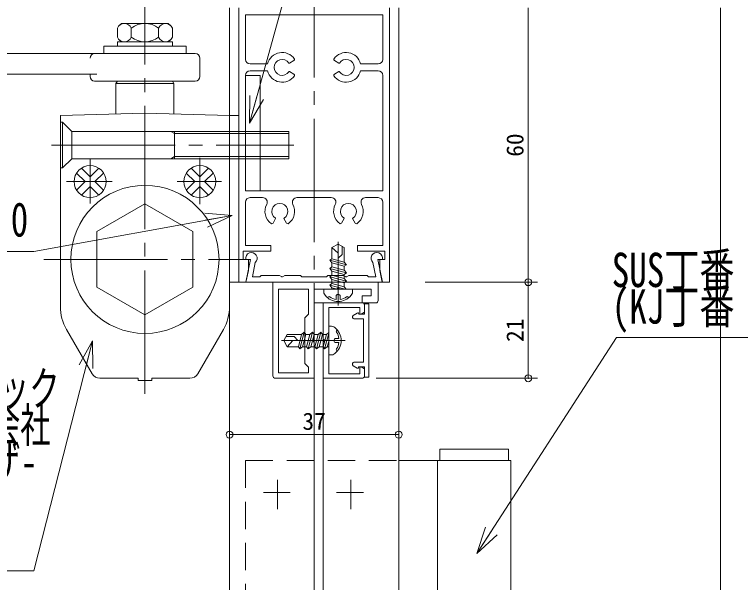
# Model space of a CAD drawing. Units: millimetres at full size. Extents: x -600 to 2301, y -735 to 832.
# Drawn here: x -159.4 to -0.7, y 141.3 to 265.5 of the extents above; entities that cross this region are included whole.
import ezdxf
from ezdxf.enums import TextEntityAlignment as Align

# ---------------------------------------------------------------- set-up
doc = ezdxf.new("R2010")
doc.units = ezdxf.units.MM
doc.header["$LTSCALE"] = 3
doc.header["$PDMODE"] = 32
doc.header["$PDSIZE"] = 1.5
doc.linetypes.add('CHAIN2', pattern=[12, 9, -1, 1, -1])
doc.linetypes.add('DASHED2', pattern=[3, 2, -1])
for name, color, linetype, lineweight in [('0-0_アンカー', 7, 'Continuous', 18), ('0-3_41ｱﾙﾐ', 6, 'Continuous', 18), ('0-8_CSLAYER2', 7, 'Continuous', 18)]:
    doc.layers.add(name, color=color, linetype=linetype, lineweight=lineweight)
doc.styles.add('ＭＳ ゴシック', font='')
doc.styles.get('ＭＳ ゴシック').set_extended_font_data('MS Gothic')

msp = doc.modelspace()

# ---------------------------------------------------------------- linework, layer by layer
at = {"layer": '0-0_アンカー', "color": 4, "lineweight": 9}
for p, q in [((-47.051, 206.976), (-47.051, 266.976)), ((-47.051, 263.976), (-47.051, 209.976)), ((-69.597, 206.976), (-45.051, 206.976)), ((-47.051, 206.976), (-47.051, 185.976)), ((-47.051, 188.976), (-47.051, 203.976)), ((-80.348, 185.976), (-45.051, 185.976)), ((-112.397, 173.639), (-75.397, 173.639)), ((-78.397, 173.639), (-109.397, 173.639))]:
    msp.add_line(p, q, dxfattribs=at)
at = {"layer": '0-0_アンカー'}
for p, q in [((-5.021, -324.572), (-5.021, 266.976)), ((-5.021, 266.976), (-5.021, 264.976)), ((-142.346, 194.143), (-155.185, 143.859)), ((-142.346, 194.143), (-145.285, 188.912)), ((-142.346, 194.143), (-143.831, 188.329)), ((-142.346, 194.143), (-142.275, 188.143)), ((-155.185, 143.859), (-253.614, 143.859))]:
    msp.add_line(p, q, dxfattribs=at)
at = {"layer": '0-0_アンカー', "color": 4}
for p in [(-47.051, 206.976), (-47.051, 185.976), (-112.397, 173.639), (-75.397, 173.639)]:
    msp.add_point(p, dxfattribs=at)
at = {"layer": '0-3_41ｱﾙﾐ'}
for p, q in [((-82.899, 199.966), (-82.898, 202.216)), ((-84.476, 200.222), (-85.348, 199.719)), ((-85.355, 188.716), (-84.483, 188.212))]:
    msp.add_line(p, q, dxfattribs=at)
for points in [[(-79.898, 202.964), (-79.895, 206.964), (-102.895, 206.978), (-102.907, 186.478)], [(-102.407, 185.977), (-93.908, 185.972), (-93.903, 193.703), (-94.203, 194.223), (-93.902, 194.742), (-93.896, 205.472), (-89.166, 205.47)], [(-89.166, 205.47), (-88.646, 205.769), (-88.126, 205.469), (-81.396, 205.465), (-81.397, 203.965), (-83.397, 203.966), (-83.398, 202.466), (-80.398, 202.465)], [(-83.408, 185.966), (-91.907, 185.971), (-91.898, 202.471), (-83.398, 202.466)], [(-84.156, 188.367), (-84.156, 188.467), (-82.906, 188.466), (-82.907, 186.216), (-81.908, 186.215), (-81.898, 202.215), (-82.898, 202.216), (-82.899, 199.966), (-84.149, 199.967), (-84.149, 200.067)], [(-82.898, 201.966), (-82.899, 200.397), (-83.607, 199.989)], [(-83.906, 188.266), (-83.907, 186.967), (-90.707, 186.97), (-90.698, 201.471), (-83.899, 201.466), (-83.899, 200.167)], [(-85.195, 189.467), (-83.105, 189.466), (-83.1, 198.966), (-85.189, 198.967)], [(-91.696, 194.39), (-91.903, 194.521), (-91.696, 194.39)], [(-91.696, 194.052), (-91.903, 193.921), (-91.696, 194.052)], [(-83.614, 188.444), (-82.906, 188.035), (-82.907, 186.466)]]:
    msp.add_lwpolyline(points, dxfattribs=at)
msp.add_lwpolyline([(-95.107, 187.173), (-101.707, 187.177), (-101.696, 205.477), (-95.096, 205.473), (-95.099, 200.023), (-95.9, 199.224), (-95.906, 189.223), (-95.106, 188.423)], close=True, dxfattribs=at)
for centre, radius, start, end in [((-83.398, 201.966), 0.5, 359.96669, 89.96669), ((-80.398, 202.965), 0.5, 269.96669, 359.96669), ((-84.349, 200.067), 0.2, 359.96669, 129.17374), ((-83.699, 200.167), 0.2, 179.96669, 302.53682), ((-85.146, 199.369), 0.404, 119.89137, 276.1232), ((-91.803, 194.221), 0.2, 302.30022, 57.63316), ((-91.803, 194.221), 0.2, 302.30022, 57.63316), ((-85.152, 189.066), 0.404, 83.81018, 240.04201), ((-84.356, 188.367), 0.2, 230.75964, 359.96669), ((-83.706, 188.266), 0.2, 57.39656, 179.96669), ((-102.407, 186.477), 0.5, 179.96669, 269.96669), ((-83.407, 186.466), 0.5, 269.96669, 359.96669)]:
    msp.add_arc(centre, radius, start, end, dxfattribs=at)
at = {"layer": '0-8_CSLAYER2', "linetype": 'CHAIN2'}
for p, q in [((-93.897, 278.749), (-93.897, -349.185)), ((-130.897, 182.575), (-130.897, 267.276)), ((-151.298, 236.976), (-98.327, 236.976)), ((-142.897, 233.958), (-142.897, 224.168)), ((-118.897, 234.203), (-118.897, 224.063)), ((-138.031, 228.976), (-148.066, 228.976)), ((-114.171, 228.976), (-123.855, 228.976)), ((-152.997, 211.975), (-108.698, 211.975)), ((-101.897, 163.728), (-101.897, 157.356)), ((-85.897, 163.728), (-85.897, 157.356)), ((-104.978, 160.975), (-99.118, 160.975)), ((-88.978, 160.975), (-83.118, 160.975))]:
    msp.add_line(p, q, dxfattribs=at)
at = {"layer": '0-8_CSLAYER2'}
for p, q in [((-108.039, 241.784), (-99.378, 273.118)), ((-110.397, 266.976), (-110.397, 206.976)), ((-77.397, 266.976), (-77.397, 206.976)), ((-75.397, 45.498), (-75.397, 266.976)), ((-108.897, 265.476), (-108.897, 255.726)), ((-78.897, 265.476), (-108.897, 265.476)), ((-78.897, 265.476), (-78.897, 255.726)), ((-104.059, 254.725), (-107.897, 254.725)), ((-99.314, 254.885), (-98.323, 255.457)), ((-88.48, 254.885), (-89.471, 255.457)), ((-83.736, 254.725), (-79.897, 254.725)), ((-104.061, 253.225), (-107.897, 253.225)), ((-99.314, 253.057), (-98.323, 252.485)), ((-88.48, 253.057), (-89.471, 252.485)), ((-83.734, 253.225), (-79.897, 253.225)), ((-105.698, 252.226), (-108.897, 252.226)), ((-108.897, 252.226), (-108.897, 226.975)), ((-105.698, 226.975), (-105.698, 252.226)), ((-78.897, 252.226), (-78.897, 226.975)), ((-108.039, 241.784), (-107.992, 247.784)), ((-108.039, 241.784), (-106.44, 247.567)), ((-108.039, 241.784), (-104.998, 246.956)), ((-124.397, 239.476), (-125.264, 239.976)), ((-124.397, 234.475), (-125.264, 233.976)), ((-93.897, 226.975), (-108.897, 226.975)), ((-105.152, 225.475), (-107.897, 225.475)), ((-93.897, 225.475), (-97.652, 225.475)), ((-93.897, 226.975), (-78.897, 226.975)), ((-93.897, 225.475), (-90.143, 225.475)), ((-82.643, 225.475), (-79.897, 225.475)), ((-108.897, 224.476), (-108.897, 214.975)), ((-78.897, 224.476), (-78.897, 214.975)), ((-111.786, 221.588), (-155.172, 213.729)), ((-111.786, 221.588), (-117.766, 222.083)), ((-111.786, 221.588), (-117.69, 220.518)), ((-111.786, 221.588), (-117.212, 219.027)), ((-102.316, 220.892), (-102.888, 219.902)), ((-100.488, 220.892), (-99.916, 219.902)), ((-87.307, 220.892), (-87.879, 219.902)), ((-85.479, 220.892), (-84.907, 219.902)), ((-103.397, 214.975), (-108.897, 214.975)), ((-103.397, 214.975), (-103.397, 213.775)), ((-84.397, 214.975), (-78.897, 214.975)), ((-84.397, 214.975), (-84.397, 213.775)), ((-155.172, 213.729), (-237.172, 213.729)), ((-109.397, 213.775), (-109.397, 211.975)), ((-103.397, 213.775), (-109.397, 213.775)), ((-84.397, 213.775), (-78.397, 213.775)), ((-78.397, 213.775), (-78.397, 211.975)), ((-108.247, 211.975), (-109.397, 211.975)), ((-107.847, 211.975), (-108.848, 206.976)), ((-107.847, 211.975), (-108.822, 211.975)), ((-106.759, 211.298), (-107.384, 208.176)), ((-81.036, 211.298), (-80.411, 208.176)), ((-79.947, 211.975), (-78.973, 211.975)), ((-79.947, 211.975), (-78.947, 206.976)), ((-79.547, 211.975), (-78.397, 211.975)), ((-105.797, 208.176), (-107.384, 208.176)), ((-105.497, 208.476), (-105.797, 208.176)), ((-105.497, 208.476), (-105.797, 208.176)), ((-105.497, 208.476), (-101.471, 208.476)), ((-101.471, 208.477), (-100.978, 208.192)), ((-100.324, 208.477), (-100.817, 208.192)), ((-96.897, 208.476), (-100.324, 208.476)), ((-96.897, 208.476), (-96.597, 208.176)), ((-90.897, 208.476), (-87.471, 208.476)), ((-87.471, 208.477), (-86.978, 208.192)), ((-86.324, 208.477), (-86.817, 208.192)), ((-82.298, 208.476), (-86.324, 208.476)), ((-82.298, 208.476), (-81.997, 208.176)), ((-81.997, 208.176), (-80.411, 208.176)), ((-78.947, 206.976), (-112.397, 206.976)), ((-108.797, 206.976), (-110.397, 206.976)), ((-84.147, 206.976), (-103.647, 206.976)), ((-77.397, 206.976), (-78.997, 206.976)), ((-91.896, 202.471), (-93.896, 202.471)), ((-91.897, 46.33), (-91.897, 202.476)), ((-93.897, 45.498), (-93.897, 196.975)), ((-58.291, 147.67), (-27.787, 194.863)), ((-27.787, 194.863), (45.668, 194.863)), ((-112.397, 193.476), (-112.397, 45.498)), ((-66.397, 170.476), (-51.397, 170.476)), ((-66.397, 167.976), (-66.397, 170.476)), ((-51.397, 167.976), (-51.397, 170.476)), ((-75.397, 167.976), (-50.897, 167.976)), ((-66.897, 116.976), (-66.897, 167.976)), ((-50.897, 116.976), (-50.897, 167.976)), ((-58.291, 147.67), (-56.449, 153.38)), ((-58.291, 147.67), (-55.034, 152.709)), ((-58.291, 147.67), (-53.841, 151.694))]:
    msp.add_line(p, q, dxfattribs=at)
at = {"layer": '0-8_CSLAYER2', "color": 3}
for p, q in [((-112.397, 201.655), (-112.397, 266.976)), ((-136.523, 263.123), (-135.987, 263.575)), ((-125.807, 263.575), (-135.987, 263.575)), ((-125.272, 263.123), (-125.807, 263.575)), ((-136.897, 262.576), (-136.897, 260.575)), ((-133.897, 262.576), (-133.897, 260.575)), ((-127.897, 262.576), (-127.897, 260.575)), ((-124.897, 262.576), (-124.897, 260.575)), ((-124.897, 259.576), (-136.897, 259.576)), ((-136.897, 259.576), (-136.897, 258.576)), ((-136.523, 260.029), (-135.987, 259.576)), ((-125.272, 260.029), (-125.807, 259.576)), ((-124.897, 259.576), (-124.897, 258.576)), ((-139.897, 258.576), (-139.897, 256.975)), ((-121.897, 258.576), (-139.897, 258.576)), ((-121.897, 258.576), (-121.897, 256.975)), ((-119.897, 256.975), (-184.773, 256.975)), ((-118.897, 251.976), (-118.897, 255.976)), ((-184.773, 252.475), (-141.397, 252.475)), ((-142.897, 251.976), (-142.897, 252.475)), ((-119.897, 250.975), (-141.897, 250.975)), ((-136.897, 250.975), (-137.247, 250.476)), ((-136.897, 250.975), (-124.897, 250.975)), ((-124.897, 250.975), (-124.547, 250.476)), ((-137.247, 250.476), (-137.247, 243.804)), ((-124.547, 250.476), (-137.247, 250.476)), ((-124.547, 250.476), (-124.547, 243.804)), ((-110.397, 243.475), (-112.397, 243.475)), ((-112.397, 193.476), (-112.397, 243.475)), ((-148.897, 241.975), (-148.897, 231.976)), ((-146.897, 239.976), (-146.897, 233.976)), ((-124.397, 239.976), (-124.397, 233.976)), ((-99.397, 239.976), (-99.397, 233.976)), ((-148.897, 231.976), (-146.897, 233.976)), ((-148.897, 231.976), (-149.397, 231.976)), ((-148.058, 196.655), (-142.469, 186.976)), ((-119.326, 186.976), (-113.737, 196.655)), ((-132.397, 185.976), (-140.737, 185.976)), ((-132.397, 185.476), (-132.397, 185.976)), ((-129.397, 185.476), (-129.397, 185.976)), ((-129.397, 185.976), (-121.058, 185.976)), ((-129.397, 185.476), (-132.397, 185.476))]:
    msp.add_line(p, q, dxfattribs=at)
at = {"layer": '0-8_CSLAYER2', "color": 6}
for p, q in [((-89.994, 212.117), (-89.993, 214.545)), ((-88.643, 215.323), (-89.993, 214.545)), ((-89.993, 214.544), (-88.643, 213.339)), ((-88.643, 215.323), (-87.293, 214.542)), ((-87.744, 213.042), (-87.743, 214.802)), ((-87.295, 211.392), (-87.293, 214.542)), ((-88.643, 213.339), (-88.644, 212.24)), ((-88.644, 212.24), (-87.744, 213.042)), ((-86.845, 210.805), (-90.445, 211.772)), ((-87.295, 211.392), (-89.994, 212.117)), ((-89.993, 210.313), (-89.993, 211.185)), ((-86.845, 210.805), (-87.295, 211.392)), ((-86.847, 209.002), (-90.447, 209.969)), ((-87.296, 209.589), (-89.996, 210.314)), ((-86.847, 209.002), (-87.296, 209.589)), ((-87.294, 209.585), (-87.293, 210.461)), ((-86.849, 207.205), (-90.448, 208.172)), ((-87.298, 207.792), (-89.998, 208.517)), ((-89.994, 208.516), (-89.994, 209.381)), ((-87.295, 207.788), (-87.294, 208.659)), ((-87.3, 205.989), (-90, 206.714)), ((-89.996, 206.713), (-89.995, 207.584)), ((-86.849, 207.205), (-87.298, 207.792)), ((-87.296, 205.988), (-87.296, 206.863)), ((-91.797, 204.853), (-91.796, 205.471)), ((-85.496, 205.468), (-91.796, 205.471)), ((-87.095, 205.468), (-90.45, 206.369)), ((-88.837, 205.47), (-90, 205.782)), ((-89.996, 205.47), (-89.996, 205.781)), ((-86.901, 205.468), (-87.3, 205.989)), ((-85.496, 204.85), (-85.496, 205.468)), ((-91.636, 204.34), (-91.484, 204.121)), ((-89.098, 203.225), (-89.097, 203.89)), ((-88.198, 203.225), (-88.197, 203.89)), ((-85.658, 204.336), (-85.81, 204.118)), ((-90.701, 197.371), (-90.705, 191.07)), ((-90.083, 197.37), (-90.701, 197.371)), ((-89.569, 197.209), (-89.351, 197.057)), ((-100.556, 194.224), (-99.776, 195.574)), ((-96.626, 195.572), (-99.776, 195.574)), ((-96.626, 195.572), (-97.35, 192.873)), ((-96.039, 196.021), (-97.005, 192.422)), ((-96.039, 196.021), (-96.626, 195.572)), ((-94.819, 195.573), (-95.695, 195.574)), ((-94.822, 195.57), (-95.547, 192.871)), ((-94.236, 196.02), (-95.202, 192.42)), ((-94.236, 196.02), (-94.822, 195.57)), ((-93.021, 195.572), (-93.893, 195.572)), ((-93.026, 195.568), (-93.751, 192.869)), ((-92.439, 196.018), (-93.406, 192.418)), ((-92.439, 196.018), (-93.026, 195.568)), ((-91.221, 195.571), (-92.096, 195.571)), ((-91.222, 195.567), (-91.947, 192.867)), ((-90.701, 195.772), (-91.602, 192.416)), ((-90.701, 195.966), (-91.222, 195.567)), ((-100.556, 194.224), (-99.778, 192.874)), ((-98.275, 195.123), (-100.036, 195.124)), ((-99.778, 192.873), (-98.573, 194.223)), ((-98.573, 194.223), (-97.474, 194.223)), ((-97.474, 194.223), (-98.275, 195.123)), ((-90.703, 194.03), (-91.016, 192.866)), ((-88.459, 193.769), (-89.124, 193.77)), ((-88.458, 194.669), (-89.123, 194.67)), ((-97.35, 192.873), (-99.778, 192.874)), ((-95.547, 192.873), (-96.418, 192.874)), ((-93.75, 192.872), (-94.615, 192.873)), ((-91.946, 192.871), (-92.818, 192.872)), ((-90.704, 192.871), (-91.014, 192.871)), ((-90.087, 191.07), (-90.705, 191.07)), ((-89.573, 191.231), (-89.354, 191.383))]:
    msp.add_line(p, q, dxfattribs=at)
at = {"layer": '0-8_CSLAYER2', "color": 6, "linetype": 'CHAIN2'}
for p, q in [((-88.648, 201.869), (-88.64, 215.833)), ((-87.103, 194.218), (-101.066, 194.227))]:
    msp.add_line(p, q, dxfattribs=at)
at = {"layer": '0-8_CSLAYER2', "linetype": 'DASHED2'}
for q in [(-108.897, 116.976), (-75.397, 167.976)]:
    msp.add_line((-108.897, 167.976), q, dxfattribs=at)
at = {"layer": '0-8_CSLAYER2', "color": 3}
for points in [[(-112.397, 243.475), (-130.897, 243.976), (-149.397, 243.475), (-149.397, 201.655)], [(-146.897, 239.976), (-148.897, 241.975), (-149.397, 241.975)], [(-99.397, 239.976), (-107.597, 239.976), (-146.897, 239.976)], [(-146.897, 233.976), (-107.597, 233.976), (-99.397, 233.976)], [(-144.785, 231.923), (-142.897, 230.036), (-141.01, 231.923)], [(-120.785, 231.923), (-118.897, 230.036), (-117.01, 231.923)], [(-145.845, 227.089), (-143.958, 228.976), (-145.845, 230.863)], [(-139.95, 230.863), (-141.837, 228.976), (-139.95, 227.089)], [(-121.845, 227.089), (-119.958, 228.976), (-121.845, 230.863)], [(-115.95, 230.863), (-117.837, 228.976), (-115.95, 227.089)], [(-141.01, 226.028), (-142.897, 227.915), (-144.785, 226.028)], [(-117.01, 226.028), (-118.897, 227.915), (-120.785, 226.028)]]:
    msp.add_lwpolyline(points, dxfattribs=at)
at = {"layer": '0-8_CSLAYER2'}
for points in [[(-99.397, 239.476), (-107.597, 239.476), (-124.397, 239.476)], [(-124.397, 234.475), (-107.597, 234.475), (-99.397, 234.475)], [(-108.247, 211.975), (-108.247, 209.545), (-108.797, 206.976)], [(-79.547, 211.975), (-79.547, 209.545), (-78.997, 206.976)], [(-90.897, 208.476), (-91.197, 208.176), (-96.597, 208.176)]]:
    msp.add_lwpolyline(points, dxfattribs=at)
at = {"layer": '0-8_CSLAYER2', "color": 3}
msp.add_lwpolyline([(-130.897, 224.1), (-141.397, 218.038), (-141.397, 205.913), (-130.897, 199.851), (-120.397, 205.913), (-120.397, 218.038)], close=True, dxfattribs=at)
at = {"layer": '0-8_CSLAYER2', "color": 6}
for points in [[(-86.845, 210.805), (-87.295, 210.46), (-89.995, 211.185), (-90.444, 211.772), (-89.994, 212.117)], [(-89.996, 209.382), (-90.446, 209.969), (-89.996, 210.314)], [(-89.998, 207.585), (-90.448, 208.172), (-89.998, 208.517)], [(-86.847, 209.002), (-87.297, 208.657), (-89.996, 209.382)], [(-90, 205.782), (-90.45, 206.369), (-90, 206.714)], [(-86.849, 207.205), (-87.299, 206.86), (-89.998, 207.585)], [(-96.038, 196.022), (-95.693, 195.572), (-96.418, 192.872), (-97.005, 192.422), (-97.35, 192.873)], [(-94.235, 196.02), (-93.89, 195.57), (-94.615, 192.87)], [(-92.439, 196.018), (-92.094, 195.568), (-92.819, 192.868)], [(-94.615, 192.87), (-95.202, 192.421), (-95.547, 192.871)], [(-92.819, 192.868), (-93.406, 192.418), (-93.751, 192.869)], [(-91.016, 192.866), (-91.602, 192.417), (-91.947, 192.867)]]:
    msp.add_lwpolyline(points, dxfattribs=at)
at = {"layer": '0-8_CSLAYER2', "color": 3}
for centre, radius in [((-142.897, 228.976), 3.5), ((-118.897, 228.976), 3.5), ((-130.897, 211.975), 16.2)]:
    msp.add_circle(centre, radius, dxfattribs=at)
for centre, radius, start, end in [((-135.397, 261.951), 1.625, 22.62, 157.38), ((-130.897, 258.576), 5, 53.13, 126.87), ((-126.397, 261.951), 1.625, 22.62, 157.38), ((-135.397, 261.201), 1.625, 202.62, 337.38), ((-130.897, 264.576), 5, 233.13, 306.87), ((-126.397, 261.201), 1.625, 202.62, 337.38), ((-141.897, 255.976), 1, 90, 180), ((-119.897, 255.976), 1, 0, 90), ((-141.897, 251.976), 1, 180, 270), ((-119.897, 251.976), 1, 270, 0), ((-139.397, 201.655), 10, 180, 210), ((-122.397, 201.655), 10, 330, 0), ((-140.737, 187.975), 2, 210, 270), ((-121.058, 187.975), 2, 270, 330)]:
    msp.add_arc(centre, radius, start, end, dxfattribs=at)
at = {"layer": '0-8_CSLAYER2'}
for centre, radius, start, end in [((-100.897, 253.971), 3.25, 34.059, 166.579), ((-86.897, 253.971), 3.25, 13.421, 145.941), ((-107.897, 255.726), 1, 180, 270), ((-100.897, 253.971), 1.75, 32.694, 180), ((-98.581, 255.737), 0.38, 312.651, 8.268), ((-89.214, 255.737), 0.38, 171.732, 227.349), ((-86.897, 253.971), 1.75, 0, 147.306), ((-79.897, 255.726), 1, 270, 0), ((-99.349, 254.972), 0.0936, 209.387, 291.99), ((-88.445, 254.972), 0.0936, 248.01, 330.613), ((-107.897, 252.226), 1, 90, 180), ((-100.897, 253.971), 3.25, 193.263, 325.941), ((-100.897, 253.971), 1.75, 180, 327.306), ((-99.349, 252.97), 0.0936, 68.01, 150.613), ((-98.581, 252.206), 0.38, 351.732, 47.349), ((-89.214, 252.206), 0.38, 132.651, 188.268), ((-86.897, 253.971), 3.25, 214.059, 346.737), ((-88.445, 252.97), 0.0936, 29.387, 111.99), ((-86.897, 253.971), 1.75, 212.694, 0), ((-79.897, 252.226), 1, 0, 90), ((-107.897, 224.476), 1, 90, 180), ((-105.152, 224.476), 1, 331.928, 90), ((-97.652, 224.476), 1, 90, 208.072), ((-90.143, 224.476), 1, 331.928, 90), ((-82.643, 224.476), 1, 90, 208.072), ((-79.897, 224.476), 1, 0, 90), ((-101.402, 222.475), 3.25, 151.928, 235.941), ((-101.402, 222.475), 1.75, 90, 237.306), ((-101.402, 222.475), 1.75, 302.694, 90), ((-101.402, 222.475), 3.25, 304.059, 28.072), ((-86.393, 222.475), 3.25, 151.928, 235.941), ((-86.393, 222.475), 1.75, 90, 237.306), ((-86.393, 222.475), 1.75, 302.694, 90), ((-86.393, 222.475), 3.25, 304.059, 28.072), ((-102.402, 220.927), 0.0936, 338.01, 60.613), ((-100.401, 220.927), 0.0936, 119.387, 201.99), ((-87.394, 220.927), 0.0936, 338.01, 60.613), ((-85.392, 220.927), 0.0936, 119.387, 201.99), ((-103.167, 220.159), 0.38, 261.732, 317.349), ((-99.636, 220.159), 0.38, 222.651, 278.268), ((-88.159, 220.159), 0.38, 261.732, 317.349), ((-84.628, 220.159), 0.38, 222.651, 278.268), ((-107.597, 212.226), 1.25, 312.118, 191.537), ((-80.198, 212.226), 1.25, 348.463, 227.882), ((-100.897, 208.375), 0.2, 233.796, 270), ((-100.897, 208.375), 0.2, 270, 306.204), ((-86.897, 208.375), 0.2, 233.796, 270), ((-86.897, 208.375), 0.2, 270, 306.204)]:
    msp.add_arc(centre, radius, start, end, dxfattribs=at)
at = {"layer": '0-8_CSLAYER2', "color": 6}
for centre, radius, start, end in [((-90.897, 204.853), 0.9, 179.967, 214.775), ((-86.396, 204.85), 0.9, 325.159, 359.967), ((-88.646, 206.355), 3.612, 218.206, 321.727), ((-90.636, 203.563), 0.266, 54.516, 187.754), ((-88.646, 206.355), 3.162, 234.516, 261.785), ((-88.647, 203.89), 0.45, 359.967, 179.967), ((-88.646, 206.355), 3.162, 278.148, 305.419), ((-86.661, 203.564), 0.266, 352.174, 125.418), ((-90.083, 196.47), 0.9, 55.159, 89.967), ((-91.588, 194.221), 3.612, 308.206, 51.727), ((-88.798, 196.206), 0.266, 82.174, 215.418), ((-91.588, 194.221), 3.162, 8.148, 35.419), ((-89.124, 194.22), 0.45, 89.967, 269.967), ((-91.588, 194.221), 3.162, 324.516, 351.785), ((-88.797, 192.231), 0.266, 144.516, 277.754), ((-90.086, 191.97), 0.9, 269.967, 304.775)]:
    msp.add_arc(centre, radius, start, end, dxfattribs=at)

# ---------------------------------------------------------------- texts
at = {"layer": '0-0_アンカー', "color": 4, "style": 'ＭＳ ゴシック'}
for s, p in [('60', (-46.979, 234.416)), ('21', (-46.979, 193.916))]:
    msp.add_text(s, height=3.754, rotation=90, dxfattribs=at).set_placement(p, align=Align.BOTTOM_LEFT)
at = {"layer": '0-0_アンカー', "color": 3, "style": 'ＭＳ ゴシック'}
for s, width, p in [('日本ドアーチェック', 0.65, (-209.452, 177.733)), ('製造株式会社', 0.65, (-191.452, 169.734)), ('ドアクロ-ザ-', 0.7, (-197.452, 161.734))]:
    msp.add_text(s, height=7.507, dxfattribs=dict(at, width=width)).set_placement(p, align=Align.BOTTOM_LEFT)
at = {"layer": '0-0_アンカー', "color": 4, "style": 'ＭＳ ゴシック'}
msp.add_text('37', height=3.754, dxfattribs=at).set_placement((-96.457, 173.567), align=Align.BOTTOM_LEFT)
at = {"layer": '0-8_CSLAYER2', "color": 3, "style": 'ＭＳ ゴシック', "width": 0.75}
for s, p in [('アルミライナ-ｔ：2.0\u3000', (-233.172, 214.705)), ('SUS丁番', (-28.806, 203.674)), ('(KJ丁番\u3000102 ', (-28.806, 195.674))]:
    msp.add_text(s, height=7.507, dxfattribs=at).set_placement(p, align=Align.BOTTOM_LEFT)

doc.saveas('drawing.dxf')
